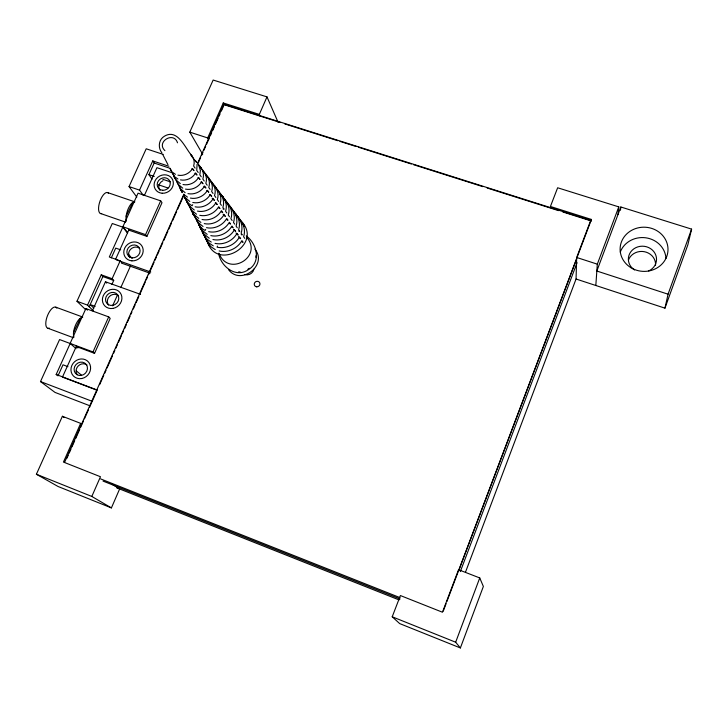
<?xml version="1.0" encoding="UTF-8"?>
<svg xmlns="http://www.w3.org/2000/svg" width="728" height="728" viewBox="0 0 728 728"><rect width="100%" height="100%" fill="white"/><g stroke="black" fill="none" stroke-linecap="round" stroke-linejoin="round"><path stroke-width="1.09" d="M465.483 572.19L576.057 279.015L576.685 257.475L591.109 219.356L550.423 206.488L557.648 187.769L618.773 206.879L618.008 214.46M590.99 221.467L591.109 219.356M255.883 257.321L255.992 255.746M595.822 285.494L597.315 264.164L618.773 206.879M620.474 210.219L620.811 206.989L691.6 229.12L687.842 244.836L664.946 308.153L576.057 279.015M664.946 308.153L668.058 294.194L691.6 229.12M253.908 269.169C253.189 273.209 248.594 275.912 244.717 274.547M217.454 246.1L217.108 247.192C225.744 249.131 235.171 244.708 239.476 237.037L240.631 238.729L238.475 236.564M460.378 647.956L483.365 586.45L479.743 577.932L458.549 569.715L442.46 612.221L400.4 595.55L392.21 616.789L399.672 623.587L460.378 647.956L455.664 642.214L392.21 616.789M455.664 642.214L479.743 577.932M620.811 206.989L596.833 271.025L668.058 294.194M460.324 571.589L577.077 262.699M443.261 611.12L446.073 603.694M446.874 601.565L590.645 221.521M458.658 570.834L576.54 259.204M111.402 507.907L91.819 496.45L100.464 476.74L63.436 462.071L80.662 423.359L62.39 416.279L36.4 474.246L58.067 486.495L111.402 507.907L119.629 488.979L111.275 483.638M260.178 116.216L259.332 114.378L266.994 96.888L213.149 80.044L189.79 132.132L202.684 154.281M208.69 139.712L207.689 137.938L223.259 102.957L259.332 114.378M64.637 462.198L183.893 194.13M197.752 162.99L223.896 104.213L591.045 220.466M66.885 458.303L68.268 455.191M69.187 453.116L71.035 448.967M71.954 446.892L74.72 440.677M75.648 438.602L79.798 429.265M80.717 427.19L83.483 420.975M84.412 418.9L88.561 409.564M89.48 407.489L97.325 389.862M99.627 384.684L103.776 375.348M104.705 373.273L106.088 370.161M107.007 368.095L112.54 355.646M113.459 353.571L114.842 350.468M115.77 348.394L117.618 344.244M118.537 342.169L121.303 335.945M122.222 333.87L123.605 330.767M124.534 328.692L126.381 324.542M127.3 322.468L130.066 316.243M130.985 314.178L131.914 312.103M133.297 308.99L135.135 304.841M136.063 302.766L138.83 296.542M139.749 294.476L145.282 282.027M146.21 279.952L147.593 276.849M148.512 274.774L154.045 262.326M154.973 260.251L156.356 257.148M157.275 255.073L159.123 250.923M160.042 248.849L162.808 242.624M163.736 240.559L167.886 231.222M168.805 229.147L171.571 222.923M172.5 220.857L176.649 211.52M177.568 209.446L184.029 194.931M197.861 163.827L200.628 157.603M201.556 155.528L202.939 152.416M203.858 150.341L205.706 146.201M206.625 144.126L209.391 137.901M210.319 135.827L211.702 132.714M212.622 130.649L214.469 126.499M215.388 124.424L218.154 118.2M219.073 116.125L220.002 114.05M221.385 110.947L223.687 105.76M108.69 316.889L110.201 318.409L94.558 353.335L92.993 351.933L108.69 316.889L85.877 308.572L70.125 343.425L76.131 348.694M160.688 200.855L161.998 202.712L146.919 236.391L145.554 234.625L160.688 200.855L138.056 193.184L122.877 226.781L127.509 232.532M73.546 332.414L80.581 317.899A11.329 4.441 -69.2 0 1 82.755 317.126M126.135 216.198L132.887 202.284A11.111 4.286 -71.4 0 1 134.871 201.856L107.517 192.538M111.912 284.457L113.714 280.444L112.13 278.706L120.175 260.824L109.309 256.993L122.804 227.145L112.285 223.505L76.968 301.265L85.576 309.618M112.622 305.833L117.572 294.785M120.793 287.596L130.467 266.039M57.385 375.411L56.174 374.465L70.179 343.507L59.578 339.557L40.495 381.563L54.991 392.401L89.799 405.742M93.275 310.747L87.542 305.114L101.247 274.811L112.13 278.706M143.471 195.532L139.539 190.126L152.753 160.915L168.851 166.257M57.985 375.885L62.999 364.801L67.959 366.675M89.225 306.761L102.866 276.567L101.247 274.811M111.338 257.83L115.725 248.111L120.648 249.841M152.034 179.17L148.912 174.656L154.172 163.026L152.753 160.915M76.486 346.009L62.462 377.086L96.478 389.999M92.365 310.792L105.451 281.781L140.54 294.349M115.47 259.568L128.974 229.629M144.344 195.559L156.92 167.686L172.008 172.709M136.837 197.097L129.056 186.577L146.21 148.794L163.218 154.4M205.706 229.429L205.123 230.458L202.921 229.193L199.308 225.744L195.614 217.745M192.674 204.714L192.065 205.778L188.452 203.321L184.293 196.733M247.911 269.251L249.258 268.268M238.466 271.999L240.104 271.881M177.923 175.166C183.574 176.349 189.662 173.464 192.547 168.505L193.994 170.625L191.91 168.696M180.48 179.88C186.332 181.108 192.638 178.123 195.614 172.991L197.042 175.075L194.986 173.173M183.01 184.53C189.053 185.804 195.568 182.719 198.644 177.404L200.054 179.47L198.007 177.587M185.504 189.107C191.737 190.427 198.462 187.251 201.629 181.763L203.021 183.793L201.001 181.936M187.961 193.63C194.385 194.986 201.319 191.719 204.568 186.068L205.942 188.07L203.94 186.232M190.39 198.08C196.997 199.49 204.131 196.123 207.471 190.308L208.827 192.283L206.843 190.463M192.784 202.484C199.572 203.931 206.907 200.473 210.337 194.494L211.675 196.442L209.709 194.64M195.14 206.816C202.102 208.326 209.655 204.768 213.168 198.617L214.487 200.546L212.103 198.125M197.47 211.102C204.613 212.649 212.358 209 215.952 202.693L217.253 204.586L215.333 202.83M199.772 215.324C207.08 216.917 215.024 213.177 218.709 206.707L219.993 208.581L218.937 208.09M202.038 219.483C209.528 221.13 217.663 217.299 221.421 210.674L222.686 212.521L221.649 212.039M204.277 223.596C211.93 225.28 220.256 221.367 224.106 214.587L225.352 216.416L223.059 214.105M206.488 227.664C214.314 229.384 222.823 225.38 226.754 218.455L227.982 220.256L226.954 219.765M208.663 231.668C216.653 233.433 225.352 229.347 229.366 222.268L230.576 224.042L229.548 223.56M210.82 235.617C218.973 237.428 227.855 233.26 231.941 226.026L233.142 227.782L232.123 227.309M212.94 239.53C221.257 241.377 230.321 237.128 234.48 229.748L235.672 231.477L233.47 229.265M215.042 243.38C223.514 245.281 232.769 240.941 237 233.415L238.165 235.126L235.981 232.942M219.155 250.951C227.946 252.934 237.546 248.43 241.933 240.613L243.07 242.287L242.069 241.814M222.996 208.945L224.142 209.2L222.859 207.389C225.198 200.71 221.794 193.512 216.507 189.353M238.693 231.113L239.803 231.358L238.62 229.675C241.023 222.668 237.956 215.06 232.623 210.301M241.196 234.644L242.297 234.889L241.132 233.233C243.434 226.417 240.759 218.873 235.608 214.105M224.151 104.723L280.426 122.541M284.757 123.915L337.783 140.713M339.949 141.396L356.183 146.537M358.349 147.22L411.375 164.018M413.54 164.701L482.8 186.641M487.132 188.006L558.558 210.629M562.88 212.003L591.027 220.912M189.79 132.132L207.689 137.938M576.685 257.475L597.315 264.164M154.172 163.026L170.343 168.396M148.912 174.656L154.263 176.449M162.835 179.316L170.325 181.827M158.376 184.766L168.032 188.006M129.056 186.577L139.539 190.126M100.373 213.441L125.58 222.14M122.877 226.781L145.554 234.625M128.765 230.103L146.919 236.391M116.544 259.951L150.76 272.035M121.485 263.108L150.041 273.2M102.866 276.567L113.714 280.444M95.159 306.37L90.217 304.568L93.848 308.171M76.968 301.265L87.542 305.114M55.81 307.18L82.3 316.889M47.921 328.264L73.328 337.692M70.125 343.425L92.993 351.933M94.558 353.335L76.258 346.519L77.932 347.984M56.174 374.465L96.851 389.908M40.495 381.563L92.556 401.456M100.619 478.906L399.963 597.615M103.048 481.09L400.127 598.971M116.48 487.724L399.044 599.908M36.4 474.246L91.819 496.45M211.275 242.087L207.252 239.421L204.213 235.754M213.277 245.873L209.182 243.143L206.079 239.412M215.251 249.604L211.075 246.828L207.917 243.025M194.312 210.028L189.134 205.851L186.004 199.809M196.533 214.223L191.227 209.937L188.061 203.822M198.726 218.364L193.284 213.968L190.973 209.901L189.544 205.533M200.882 222.45L195.322 217.945L192.083 211.693M203.021 226.481L197.324 221.867L193.675 213.977M207.198 234.38L201.265 229.575L198.253 222.777M209.255 238.265L203.194 233.342L199.408 225.143M175.43 174.338L172.199 172.063L170.052 168.823M177.905 179.024L174.565 176.658L172.336 173.3M180.344 183.638L175.575 179.561L172.791 173.419M182.755 188.188L177.832 183.984L175.002 177.75M185.13 192.674L180.062 188.334L177.195 182.009M187.469 197.106L183.693 194.422M189.781 201.474L184.412 196.869M62.39 416.279L64.164 417.544M219.847 194.158C225.343 197.725 227.618 205.078 225.571 211.22L226.836 213.013M210.61 181.8C215.979 185.767 219.683 192.884 217.335 199.563L218.646 201.419M213.277 185.358C218.773 189.398 222.504 196.697 220.12 203.494L221.412 205.332M221.685 196.269C227.2 200.573 230.649 208.09 228.255 215.015L229.502 216.78M226.062 202.475C232.196 206.87 236.063 214.988 233.497 222.44L234.716 224.16M246.273 235.918C256.984 243.653 261.489 262.153 248.239 269.779C235.617 278.414 220.884 266.375 218.546 253.344M76.449 371.007L81.527 375.202M191.091 155.564L196.46 162.308M199.791 167.194C204.504 170.907 207.971 177.204 205.815 183.256L207.198 185.221M202.612 170.962C207.489 174.72 210.929 181.236 208.754 187.415L210.119 189.353M205.387 174.674C210.365 178.542 213.886 185.194 211.648 191.519L213.004 193.43M208.745 178.861C213.504 182.828 216.717 189.38 214.505 195.568L215.843 197.452M85.877 308.572L87.487 310.146M237.446 216.726C242.961 221.631 246.064 229.511 243.607 236.736L244.763 238.375M239.812 219.874C265.838 243.088 215.87 273.865 206.843 240.113M190.563 154.291C193.794 157.184 195.031 161.934 193.639 166.039L195.113 168.113M105.451 281.781L106.67 283.092M220.347 193.821L223.478 197.625L221.722 195.65M225.507 200.682C230.294 205.26 233.169 212.221 230.894 218.746L232.123 220.493M230.539 207.371C235.508 212.103 238.402 219.337 236.072 226.08L237.273 227.782M228.483 269.551C240.559 286.122 268.141 265.147 254.909 249.149M120.175 260.824L121.731 262.626M128.556 254.299L131.895 258.276M195.614 160.833L196.915 162.426M198.571 164.746C202.229 168.459 204.704 173.846 202.83 179.043L204.24 181.035M122.804 227.145L127.591 233.078M192.074 155.983C185.394 148.831 177.96 128.128 164.437 136.191C158.477 139.639 157.839 147.729 161.916 152.871M198.198 172.481L196.751 170.434L197.079 164.246M201.237 176.786L199.809 174.766L200.418 170.479L198.507 164.537M219.01 253.262C228.119 277.75 263.891 256.502 246.446 237M164.919 150.641C155.692 141.978 173.828 130.876 177.505 142.806M199.909 227.418L201.265 229.575M203.212 233.806L204.067 235.217L202.402 232.223M206.943 241.114L208.026 242.979M235.663 213.896L235.426 213.477L237.11 216.453M206.297 239.858L209.582 246.028L201.383 229.466M162.936 154.873L167.95 164.71M202.138 231.704L203.13 233.633M204.968 237.246L203.23 233.06M206.788 240.813L205.041 236.609M223.259 102.957L224.206 104.823M266.994 96.888L278.114 122.322M224.606 199.417L224.998 200.327M193.129 213.741L193.448 214.669L192.856 212.685M181.481 190.363L182.182 192.583L179.352 186.213M170.534 169.042L171.135 170.934M198.571 223.842L200.819 228.856L197.324 220.648M628.446 260.069A13.95 12.904 2.9 0 1 644.353 251.697A13.95 12.904 2.9 0 1 655.555 265.256M620.274 252.088A23.487 21.713 2.7 0 1 645.836 237.81A23.487 21.713 2.7 0 1 665.947 258.495M634.589 269.979A14.087 13.022 2.7 0 1 632.286 250.123A14.087 13.022 2.7 0 1 653.817 251.606A14.087 13.022 2.7 0 1 648.675 270.943M73.992 337.164A11.329 4.441 -69.2 0 1 73.492 332.951L73.646 331.586A11.329 4.441 -69.2 0 1 79.789 318.564M56.811 308.117A11.266 4.632 -69.1 0 0 48.549 313.331A11.266 4.632 -69.1 0 0 46.81 327.564L47.329 328.019A11.266 4.632 -69.1 0 0 49.322 328.137M77.268 374.747A6.971 6.37 -45.9 0 1 78.233 365.938A6.971 6.37 -45.9 0 1 87.014 364.965M108.554 305.05A6.861 6.261 -40.6 0 1 109.455 296.46A6.861 6.261 -40.6 0 1 118.173 295.431M126.408 221.239A11.111 4.286 -71.4 0 1 126.071 216.753L126.244 215.352A11.111 4.286 -71.4 0 1 132.15 202.83M108.563 193.293A11.047 4.468 -71.4 0 0 101.019 198.662A11.047 4.468 -71.4 0 0 99.39 212.531L99.836 213.086A11.047 4.468 -71.4 0 0 101.647 213.541M129.83 257.666A6.798 6.179 -37.2 0 1 130.685 249.213A6.798 6.179 -37.2 0 1 139.357 248.157M159.996 190.463A6.716 6.061 -32.9 0 1 162.954 180.726M238.029 216.962L236.218 215.006L238.556 217.636L238.029 216.962M200.109 166.803L199.336 165.957L201.001 167.822L200.109 166.803M208.663 178.151L207.753 177.15L209.573 179.188L208.663 178.151M231.076 207.708L228.956 205.351L231.076 207.708M240.44 220.165L238.238 217.699L240.44 220.165M243.034 223.678L242.661 223.077L244.444 226.226L243.034 223.678M223.196 197.543L222.349 196.132L223.86 198.808L223.196 197.543M194.094 215.706L192.611 213.022L194.094 215.706M187.97 203.713L186.586 201.219L187.97 203.713M214.978 186.623L214.314 185.476L215.716 187.961L214.978 186.623M181.581 191.218L180.307 188.925L181.581 191.218M206.461 239.903L204.759 236.828L206.461 239.903M174.938 178.214L173.774 176.121L174.938 178.214M185.422 198.844L184.821 197.752L186.168 200.191L185.422 198.844M256.702 286.814A2.903 2.712 -31.7 0 0 259.741 282.864A2.903 2.712 -31.7 0 0 254.846 282.5A2.903 2.712 -31.7 0 0 256.702 286.814M630.848 267.64A23.942 22.086 2.3 0 0 667.958 250.778A23.942 22.086 2.3 0 0 633.369 229.457A23.942 22.086 2.3 0 0 630.848 267.64M81.372 375.421A6.998 6.397 -45.9 0 0 86.259 364.482A6.998 6.397 -45.9 0 0 74.711 366.539A6.998 6.397 -45.9 0 0 81.372 375.421M112.776 305.351A6.889 6.279 -40.6 0 0 117.563 294.649A6.889 6.279 -40.6 0 0 106.106 296.751A6.889 6.279 -40.6 0 0 112.776 305.351M81.654 378.533A10.292 9.409 -45.9 0 0 88.834 362.444A10.292 9.409 -45.9 0 0 71.854 365.483A10.292 9.409 -45.9 0 0 81.654 378.533M113.086 308.39A10.137 9.237 -40.6 0 0 120.111 292.647A10.137 9.237 -40.6 0 0 103.267 295.741A10.137 9.237 -40.6 0 0 113.086 308.39M132.405 257.821A6.825 6.206 -37.2 0 0 139.658 248.576A6.825 6.206 -37.2 0 0 128.365 247.793A6.825 6.206 -37.2 0 0 132.405 257.821M162.699 190.29A6.743 6.079 -32.9 0 0 169.833 181.217A6.743 6.079 -32.9 0 0 158.622 180.544A6.743 6.079 -32.9 0 0 162.699 190.29M131.914 260.851A10.037 9.118 -37.2 0 0 142.57 247.256A10.037 9.118 -37.2 0 0 125.962 246.119A10.037 9.118 -37.2 0 0 131.914 260.851M162.226 193.248A9.919 8.945 -32.9 0 0 172.718 179.907A9.919 8.945 -32.9 0 0 156.229 178.924A9.919 8.945 -32.9 0 0 162.226 193.248"/></g></svg>
